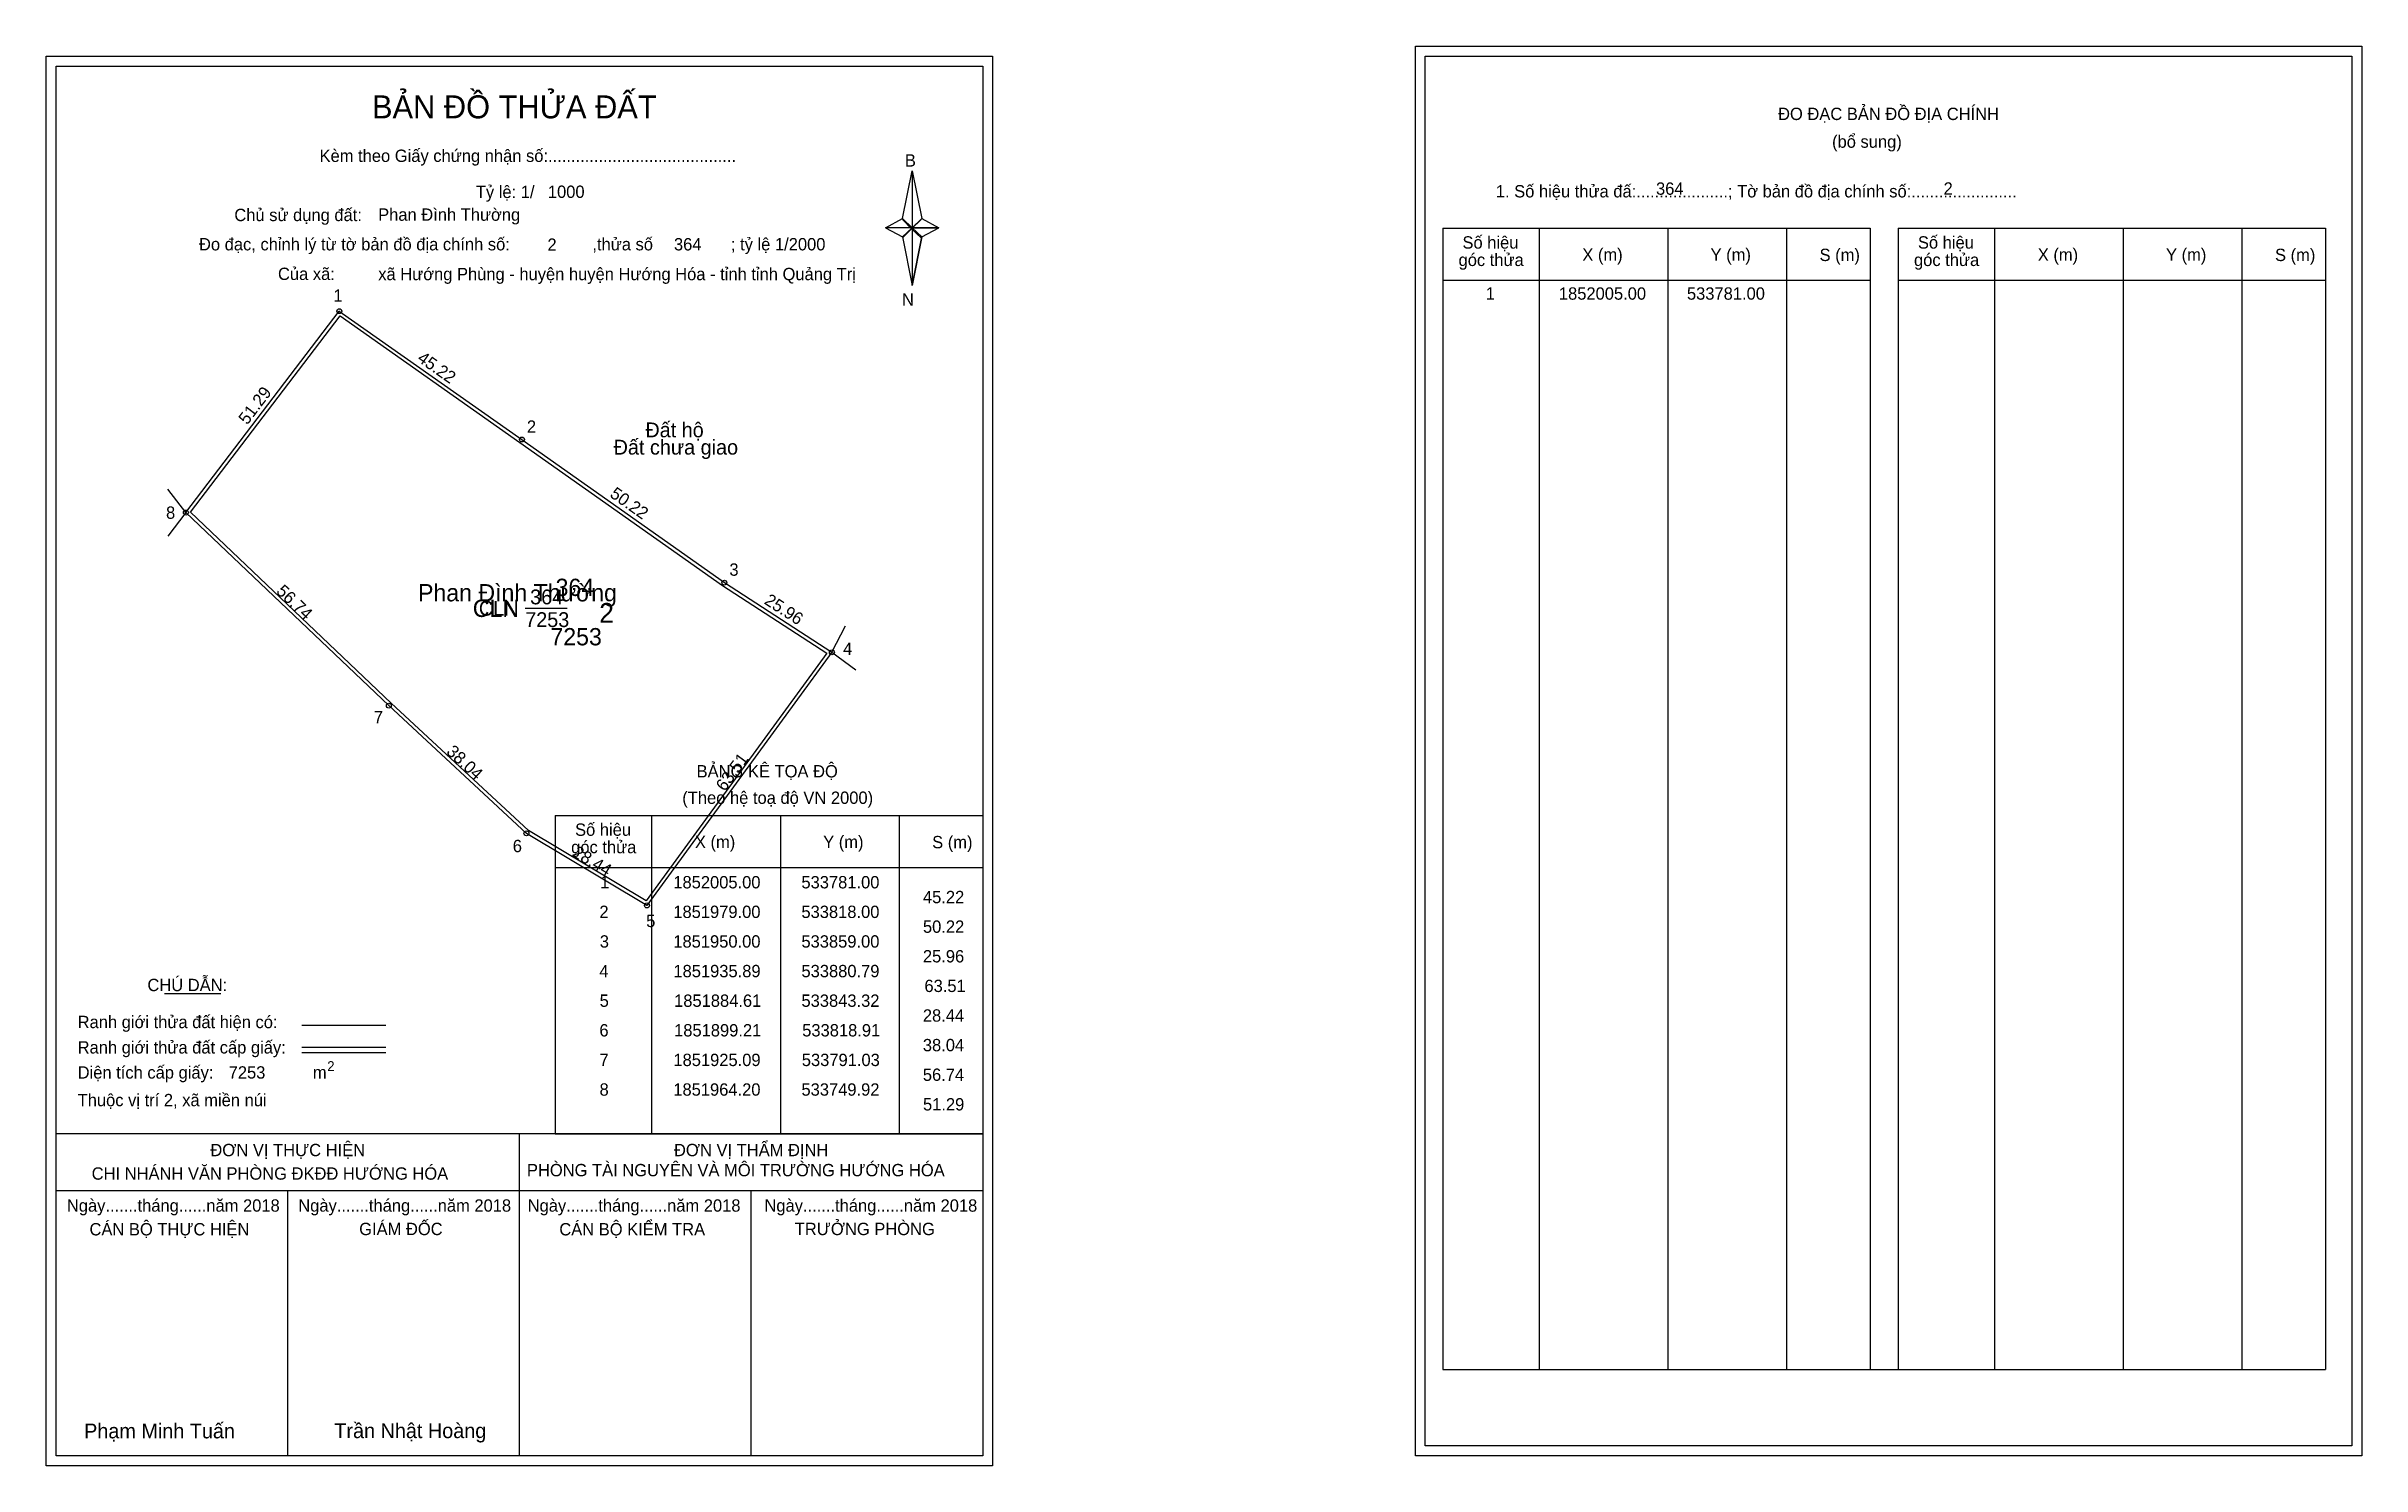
# Model space of a CAD drawing. Extents: x 533722 to 534191, y 1851771 to 1852059.
import ezdxf

# ---------------------------------------------------------------- set-up
doc = ezdxf.new("R2010")
doc.units = 0
for name, color, linetype in [('Level 1', 7, 'Continuous'), ('Level 10', 7, 'Continuous'), ('Level 11', 7, 'Continuous'), ('Level 13', 7, 'Continuous'), ('Level 2', 7, 'Continuous'), ('Level 27', 7, 'Continuous'), ('Level 3', 7, 'Continuous'), ('Level 36', 7, 'Continuous'), ('Level 4', 7, 'Continuous'), ('Level 49', 7, 'Continuous'), ('Level 5', 7, 'Continuous'), ('Level 53', 7, 'Continuous'), ('Level 55', 7, 'Continuous'), ('Level 6', 7, 'Continuous'), ('Level 63', 7, 'Continuous'), ('Level 7', 7, 'Continuous'), ('Level 9', 7, 'Continuous')]:
    doc.layers.add(name, color=color, linetype=linetype)

msp = doc.modelspace()

# ---------------------------------------------------------------- linework, layer by layer
at = {"layer": 'Level 1'}
for p, q in [((533723.65, 1852054.67), (533723.65, 1852054.67)), ((534000.97, 1852056.67), (534000.97, 1852056.67)), ((533895.07, 1852023.79), (533897.04, 1852033.43)), ((533897.04, 1852033.43), (533897.04, 1852021.9)), ((533897.04, 1852033.43), (533899.01, 1852023.79)), ((533891.63, 1852021.9), (533895.07, 1852023.79)), ((533895.07, 1852023.79), (533897.04, 1852021.9)), ((533896.89, 1852021.68), (533895.07, 1852023.57)), ((533897.04, 1852021.9), (533895.07, 1852020.06)), ((533898.86, 1852023.57), (533896.89, 1852021.68)), ((533896.89, 1852021.68), (533898.86, 1852023.57)), ((533899.01, 1852023.79), (533897.04, 1852021.9)), ((533897.04, 1852021.9), (533897.04, 1852010.2)), ((533897.04, 1852021.9), (533902.45, 1852021.9)), ((533897.04, 1852021.9), (533899.01, 1852020.06)), ((533899.01, 1852020.06), (533902.45, 1852021.9)), ((534004.51, 1852021.81), (534091.11, 1852021.81)), ((534024.1, 1851790.55), (534024.1, 1852021.81)), ((534050.17, 1851790.55), (534050.17, 1852021.81)), ((534074.14, 1852021.81), (534074.14, 1851790.55)), ((534091.11, 1852021.81), (534091.11, 1851790.55)), ((534096.76, 1852021.81), (534183.37, 1852021.81)), ((534116.35, 1851790.55), (534116.35, 1852021.81)), ((534142.43, 1851790.55), (534142.43, 1852021.81)), ((534166.4, 1852021.81), (534166.4, 1851790.55)), ((534183.37, 1852021.81), (534183.37, 1851790.55)), ((533896.89, 1852021.68), (533895.07, 1852019.84)), ((533895.07, 1852019.84), (533896.89, 1852021.68)), ((533895.07, 1852020.06), (533897.04, 1852010.2)), ((533898.86, 1852019.84), (533896.89, 1852021.68)), ((533899.01, 1852020.06), (533897.04, 1852010.2)), ((534004.51, 1852011.29), (534091.11, 1852011.29)), ((534096.76, 1852011.29), (534183.37, 1852011.29)), ((533824.75, 1851902.84), (533911.35, 1851902.84)), ((533844.34, 1851838.32), (533844.34, 1851902.84)), ((533870.41, 1851838.32), (533870.41, 1851902.84)), ((533894.38, 1851902.84), (533894.38, 1851838.32)), ((533824.75, 1851892.31), (533911.35, 1851892.31)), ((533745.57, 1851866.73), (533756.97, 1851866.73)), ((533773.43, 1851860.33), (533790.45, 1851860.33)), ((533773.43, 1851855.88), (533790.45, 1851855.88)), ((533773.43, 1851854.79), (533790.45, 1851854.79)), ((533830.48, 1851838.32), (533723.65, 1851838.32)), ((533911.35, 1851838.32), (533806.51, 1851838.32)), ((533817.5, 1851773.09), (533817.5, 1851838.32)), ((533824.75, 1851838.31), (533911.35, 1851838.31)), ((533911.35, 1851826.77), (533723.65, 1851826.77)), ((533770.57, 1851773.09), (533770.57, 1851826.77)), ((533864.42, 1851773.09), (533864.42, 1851826.77)), ((534004.51, 1851790.55), (534183.37, 1851790.55)), ((534188.67, 1851775.09), (534188.67, 1851775.09)), ((533911.35, 1851773.09), (533911.35, 1851773.09))]:
    msp.add_line(p, q, dxfattribs=at)
for points in [[(533895.07, 1852023.79), (533897.04, 1852033.43), (533897.04, 1852021.9)], [(533891.63, 1852021.9), (533895.07, 1852020.06), (533897.04, 1852021.9)], [(533897.04, 1852021.9), (533899.01, 1852023.79), (533902.45, 1852021.9)], [(533897.04, 1852021.9), (533897.04, 1852010.2), (533899.01, 1852020.06)]]:
    msp.add_lwpolyline(points, close=True, dxfattribs=at)
at = {"layer": 'Level 10'}
msp.add_line((533843.32, 1851884.61), (533818.91, 1851899.21), dxfattribs=at)
for points in [[(533781, 1852005), (533818, 1851979), (533859, 1851950), (533880.79, 1851935.89), (533843.32, 1851884.61), (533818.91, 1851899.21), (533791.03, 1851925.09), (533749.92, 1851964.2)], [(533781.15, 1852004.04), (533817.6, 1851978.43), (533858.61, 1851949.42), (533879.79, 1851935.7), (533843.13, 1851885.54), (533819.33, 1851899.77), (533791.51, 1851925.6), (533750.86, 1851964.27)]]:
    msp.add_lwpolyline(points, close=True, dxfattribs=at)
at = {"layer": 'Level 11'}
for centre in [(533781, 1852005), (533781, 1852005), (533818, 1851979), (533749.92, 1851964.2), (533859, 1851950), (533880.79, 1851935.89), (533791.03, 1851925.09), (533818.91, 1851899.21), (533843.32, 1851884.61)]:
    msp.add_circle(centre, 0.5, dxfattribs=at)
at = {"layer": 'Level 27'}
for p, q in [((533749.92, 1851964.2), (533746.26, 1851968.95)), ((533749.92, 1851964.2), (533746.28, 1851959.43)), ((533880.79, 1851935.89), (533883.53, 1851941.23)), ((533880.79, 1851935.89), (533885.62, 1851932.33))]:
    msp.add_line(p, q, dxfattribs=at)
at = {"layer": 'Level 3'}
for p, q in [((534004.51, 1852021.81), (534004.51, 1851790.55)), ((534096.76, 1852021.81), (534096.76, 1851790.55)), ((533824.75, 1851902.84), (533824.75, 1851838.32))]:
    msp.add_line(p, q, dxfattribs=at)
at = {"layer": 'Level 63'}
for points in [[(533721.65, 1852056.67), (533913.35, 1852056.67), (533913.35, 1851771.09), (533721.65, 1851771.09)], [(533723.65, 1852054.67), (533911.35, 1852054.67), (533911.35, 1851773.09), (533723.65, 1851773.09)], [(533998.98, 1852058.67), (534190.68, 1852058.67), (534190.68, 1851773.09), (533998.98, 1851773.09)], [(534000.98, 1852056.67), (534188.68, 1852056.67), (534188.68, 1851775.09), (534000.98, 1851775.09)]]:
    msp.add_lwpolyline(points, close=True, dxfattribs=at)
at = {"layer": 'Level 9'}
msp.add_line((533818.66, 1851944.81), (533827.16, 1851944.81), dxfattribs=at)

# ---------------------------------------------------------------- texts
at = {"layer": 'Level 1'}
for s, height, p in [('BẢN ĐỒ THỬA ĐẤT', 4.6657, (533787.62, 1852044.07)), ('ĐO ĐẠC BẢN ĐỒ ĐỊA CHÍNH', 2.5, (534072.45, 1852043.73)), ('(bổ sung)', 2.5, (534083.39, 1852038.11)), ('Kèm theo Giấy chứng nhận số:.........................................', 2.5, (533777, 1852035.24)), ('B', 2.5, (533895.58, 1852034.3)), ('1. Số hiệu thửa đấ:....................; Tờ bản đồ địa chính số:.......................', 2.5, (534015.28, 1852028.05)), ('Chủ sử dụng đất:', 2.5, (533759.74, 1852023.25)), ('Đo đạc, chỉnh lý từ tờ bản đồ địa chính số:                  ,thửa số                 ; tỷ lệ 1/2000', 2.5, (533752.58, 1852017.32)), ('Số hiệu', 2.5, (534008.52, 1852017.68)), ('X (m)', 2.5, (534032.8, 1852015.21)), ('Y (m)', 2.5, (534058.78, 1852015.21)), ('S (m)', 2.5, (534080.86, 1852015.16)), ('Số hiệu', 2.5, (534100.78, 1852017.68)), ('X (m)', 2.5, (534125.06, 1852015.21)), ('Y (m)', 2.5, (534151.04, 1852015.21)), ('S (m)', 2.5, (534173.12, 1852015.16)), ('Của xã:', 2.5, (533768.58, 1852011.32)), ('góc thửa', 2.5, (534007.73, 1852014.15)), ('góc thửa', 2.5, (534099.99, 1852014.15)), ('N', 2.5, (533894.98, 1852006.13)), ('BẢNG KÊ TỌA ĐỘ', 2.5, (533853.38, 1851910.54)), ('(Theo hệ toạ độ VN 2000)', 2.5, (533850.48, 1851905.18)), ('Số hiệu', 2.5, (533828.76, 1851898.71)), ('góc thửa', 2.5, (533827.97, 1851895.18)), ('X (m)', 2.5, (533853.04, 1851896.23)), ('Y (m)', 2.5, (533879.02, 1851896.23)), ('S (m)', 2.5, (533901.1, 1851896.18)), ('CHÚ DẪN:', 2.5, (533742.13, 1851867.24)), ('Ranh giới thửa đất hiện có:', 2.5, (533728, 1851859.74)), ('Ranh giới thửa đất cấp giấy:', 2.5, (533728, 1851854.6)), ('2', 2, (533778.55, 1851851.05)), ('Diện tích cấp giấy:', 2.5, (533728, 1851849.52)), ('m', 2.5, (533775.65, 1851849.54)), ('Thuộc vị trí 2, xã miền núi', 2.5, (533728, 1851843.92)), ('ĐƠN VỊ THỰC HIỆN', 2.5, (533754.88, 1851833.8)), ('ĐƠN VỊ THẨM ĐỊNH', 2.5, (533848.79, 1851833.8)), ('CHI NHÁNH VĂN PHÒNG ĐKĐĐ HƯỚNG HÓA', 2.5, (533730.84, 1851829.04)), ('PHÒNG TÀI NGUYÊN VÀ MÔI TRƯỜNG HƯỚNG HÓA', 2.5, (533819.01, 1851829.73)), ('Ngày.......tháng......năm 2018', 2.5, (533725.82, 1851822.56)), ('Ngày.......tháng......năm 2018', 2.5, (533772.69, 1851822.56)), ('Ngày.......tháng......năm 2018', 2.5, (533819.16, 1851822.56)), ('Ngày.......tháng......năm 2018', 2.5, (533867.12, 1851822.56)), ('CÁN BỘ THỰC HIỆN', 2.5, (533730.4, 1851817.75)), ('GIÁM ĐỐC', 2.5, (533785.03, 1851817.81)), ('CÁN BỘ KIỂM TRA', 2.5, (533825.57, 1851817.75)), ('TRƯỞNG PHÒNG', 2.5, (533873.26, 1851817.81)), ('Phạm Minh Tuấn', 3, (533729.31, 1851776.63)), ('Trần Nhật Hoàng', 3, (533780, 1851776.68))]:
    msp.add_text(s, height=height, dxfattribs=at).set_placement(p)
at = {"layer": 'Level 11'}
msp.add_text('Tỷ lệ: 1/', height=2.5, dxfattribs=at).set_placement((533808.66, 1852027.93))
at = {"layer": 'Level 13'}
for s, p in [('364', (533819.66, 1851945.61)), ('CLN', (533809.27, 1851943.31)), ('7253', (533818.66, 1851941.01))]:
    msp.add_text(s, height=3, dxfattribs=at).set_placement(p)
at = {"layer": 'Level 2'}
msp.add_text('Phan Đình Thường', height=3.5, dxfattribs=at).set_placement((533796.95, 1851946.21))
at = {"layer": 'Level 3'}
msp.add_text('CLN', height=3.5, dxfattribs=at).set_placement((533808.04, 1851943.05))
at = {"layer": 'Level 36'}
for s, p in [('Đất hộ', (533843, 1851979.45)), ('Đất chưa giao', (533836.57, 1851975.95))]:
    msp.add_text(s, height=3, dxfattribs=at).set_placement(p)
at = {"layer": 'Level 4'}
msp.add_text('364', height=3.5, dxfattribs=at).set_placement((533824.82, 1851947.3))
at = {"layer": 'Level 49'}
for s, rotation, p in [('45.22', 324.9042, (533796.62, 1851995)), ('51.29', 52.7011, (533762.35, 1851981.84)), ('50.22', 324.7276, (533835.63, 1851967.51)), ('56.74', 316.4282, (533768.06, 1851948.04)), ('25.96', 327.0751, (533866.9, 1851945.84)), ('38.04', 317.1306, (533802.52, 1851915.52)), ('63.51', 53.8446, (533859.09, 1851907.55)), ('28.44', 329.1157, (533828.01, 1851894.7))]:
    msp.add_text(s, height=2.5, rotation=rotation, dxfattribs=at).set_placement(p)
at = {"layer": 'Level 5'}
msp.add_text('7253', height=3.5, dxfattribs=at).set_placement((533823.77, 1851937.3))
at = {"layer": 'Level 53'}
for s, p in [('1', (534013.23, 1852007.33)), ('1852005.00', (534028.05, 1852007.33)), ('533781.00', (534053.99, 1852007.33)), ('1', (533833.84, 1851888.06)), ('1852005.00', (533848.66, 1851888.06)), ('533781.00', (533874.61, 1851888.06)), ('45.22', (533899.23, 1851885.06)), ('2', (533833.69, 1851882.06)), ('1851979.00', (533848.66, 1851882.06)), ('533818.00', (533874.61, 1851882.06)), ('50.22', (533899.23, 1851879.06)), ('3', (533833.77, 1851876.06)), ('1851950.00', (533848.66, 1851876.06)), ('533859.00', (533874.61, 1851876.06)), ('4', (533833.68, 1851870.06)), ('1851935.89', (533848.68, 1851870.06)), ('533880.79', (533874.62, 1851870.06)), ('25.96', (533899.22, 1851873.06)), ('63.51', (533899.53, 1851867.06)), ('5', (533833.74, 1851864.06)), ('1851884.61', (533848.82, 1851864.06)), ('533843.32', (533874.62, 1851864.06)), ('28.44', (533899.21, 1851861.06)), ('6', (533833.69, 1851858.06)), ('1851899.21', (533848.82, 1851858.06)), ('533818.91', (533874.77, 1851858.06)), ('38.04', (533899.21, 1851855.06)), ('7', (533833.7, 1851852.06)), ('1851925.09', (533848.68, 1851852.06)), ('533791.03', (533874.69, 1851852.06)), ('8', (533833.72, 1851846.06)), ('1851964.20', (533848.66, 1851846.06)), ('533749.92', (533874.62, 1851846.06)), ('56.74', (533899.21, 1851849.06)), ('51.29', (533899.24, 1851843.06))]:
    msp.add_text(s, height=2.5, dxfattribs=at).set_placement(p)
at = {"layer": 'Level 55'}
for s, height, p in [('1', 0.4, (533780.89, 1852005)), ('0', 0.11, (533780.96, 1852004.89)), ('0', 0.11, (533780.96, 1852004.89)), ('2', 0.4, (533817.86, 1851979)), ('0', 0.11, (533817.96, 1851978.89)), ('0', 0.11, (533817.96, 1851978.89)), ('8', 0.4, (533749.79, 1851964.2)), ('0', 0.11, (533749.88, 1851964.09)), ('0', 0.11, (533749.88, 1851964.09)), ('0', 0.11, (533749.88, 1851964.09)), ('0', 0.11, (533749.88, 1851964.09)), ('3', 0.4, (533858.88, 1851950)), ('0', 0.11, (533858.96, 1851949.89)), ('0', 0.11, (533858.96, 1851949.89)), ('4', 0.4, (533880.65, 1851935.89)), ('0', 0.11, (533880.75, 1851935.78)), ('0', 0.11, (533880.75, 1851935.78)), ('0', 0.11, (533880.75, 1851935.78)), ('0', 0.11, (533880.75, 1851935.78)), ('7', 0.4, (533790.9, 1851925.09)), ('0', 0.11, (533790.99, 1851924.98)), ('0', 0.11, (533790.99, 1851924.98)), ('6', 0.4, (533818.77, 1851899.21)), ('0', 0.11, (533818.87, 1851899.1)), ('0', 0.11, (533818.87, 1851899.1)), ('5', 0.4, (533843.19, 1851884.61)), ('0', 0.11, (533843.28, 1851884.5)), ('0', 0.11, (533843.28, 1851884.5))]:
    msp.add_text(s, height=height, dxfattribs=at).set_placement(p)
at = {"layer": 'Level 6'}
for s, p in [('364', (534047.73, 1852028.59)), ('2', (534105.98, 1852028.61)), ('1000', (533823.25, 1852027.95)), ('Phan Đình Thường', (533788.87, 1852023.32)), ('2', (533823.17, 1852017.23)), ('364', (533848.79, 1852017.31)), ('xã Hướng Phùng - huyện huyện Hướng Hóa - tỉnh tỉnh Quảng Trị', (533788.89, 1852011.28)), ('7253', (533758.59, 1851849.52))]:
    msp.add_text(s, height=2.5, dxfattribs=at).set_placement(p)
at = {"layer": 'Level 7'}
msp.add_text('2', height=4, dxfattribs=at).set_placement((533833.65, 1851941.88))
at = {"layer": 'Level 9'}
for s, p in [('1', (533779.81, 1852006.91)), ('2', (533819, 1851980.37)), ('8', (533745.9, 1851962.94)), ('3', (533860.02, 1851951.4)), ('4', (533883.05, 1851935.37)), ('7', (533788, 1851921.51)), ('6', (533816.14, 1851895.4)), ('5', (533843.16, 1851880.22))]:
    msp.add_text(s, height=2.5, dxfattribs=at).set_placement(p)

doc.saveas('drawing.dxf')
